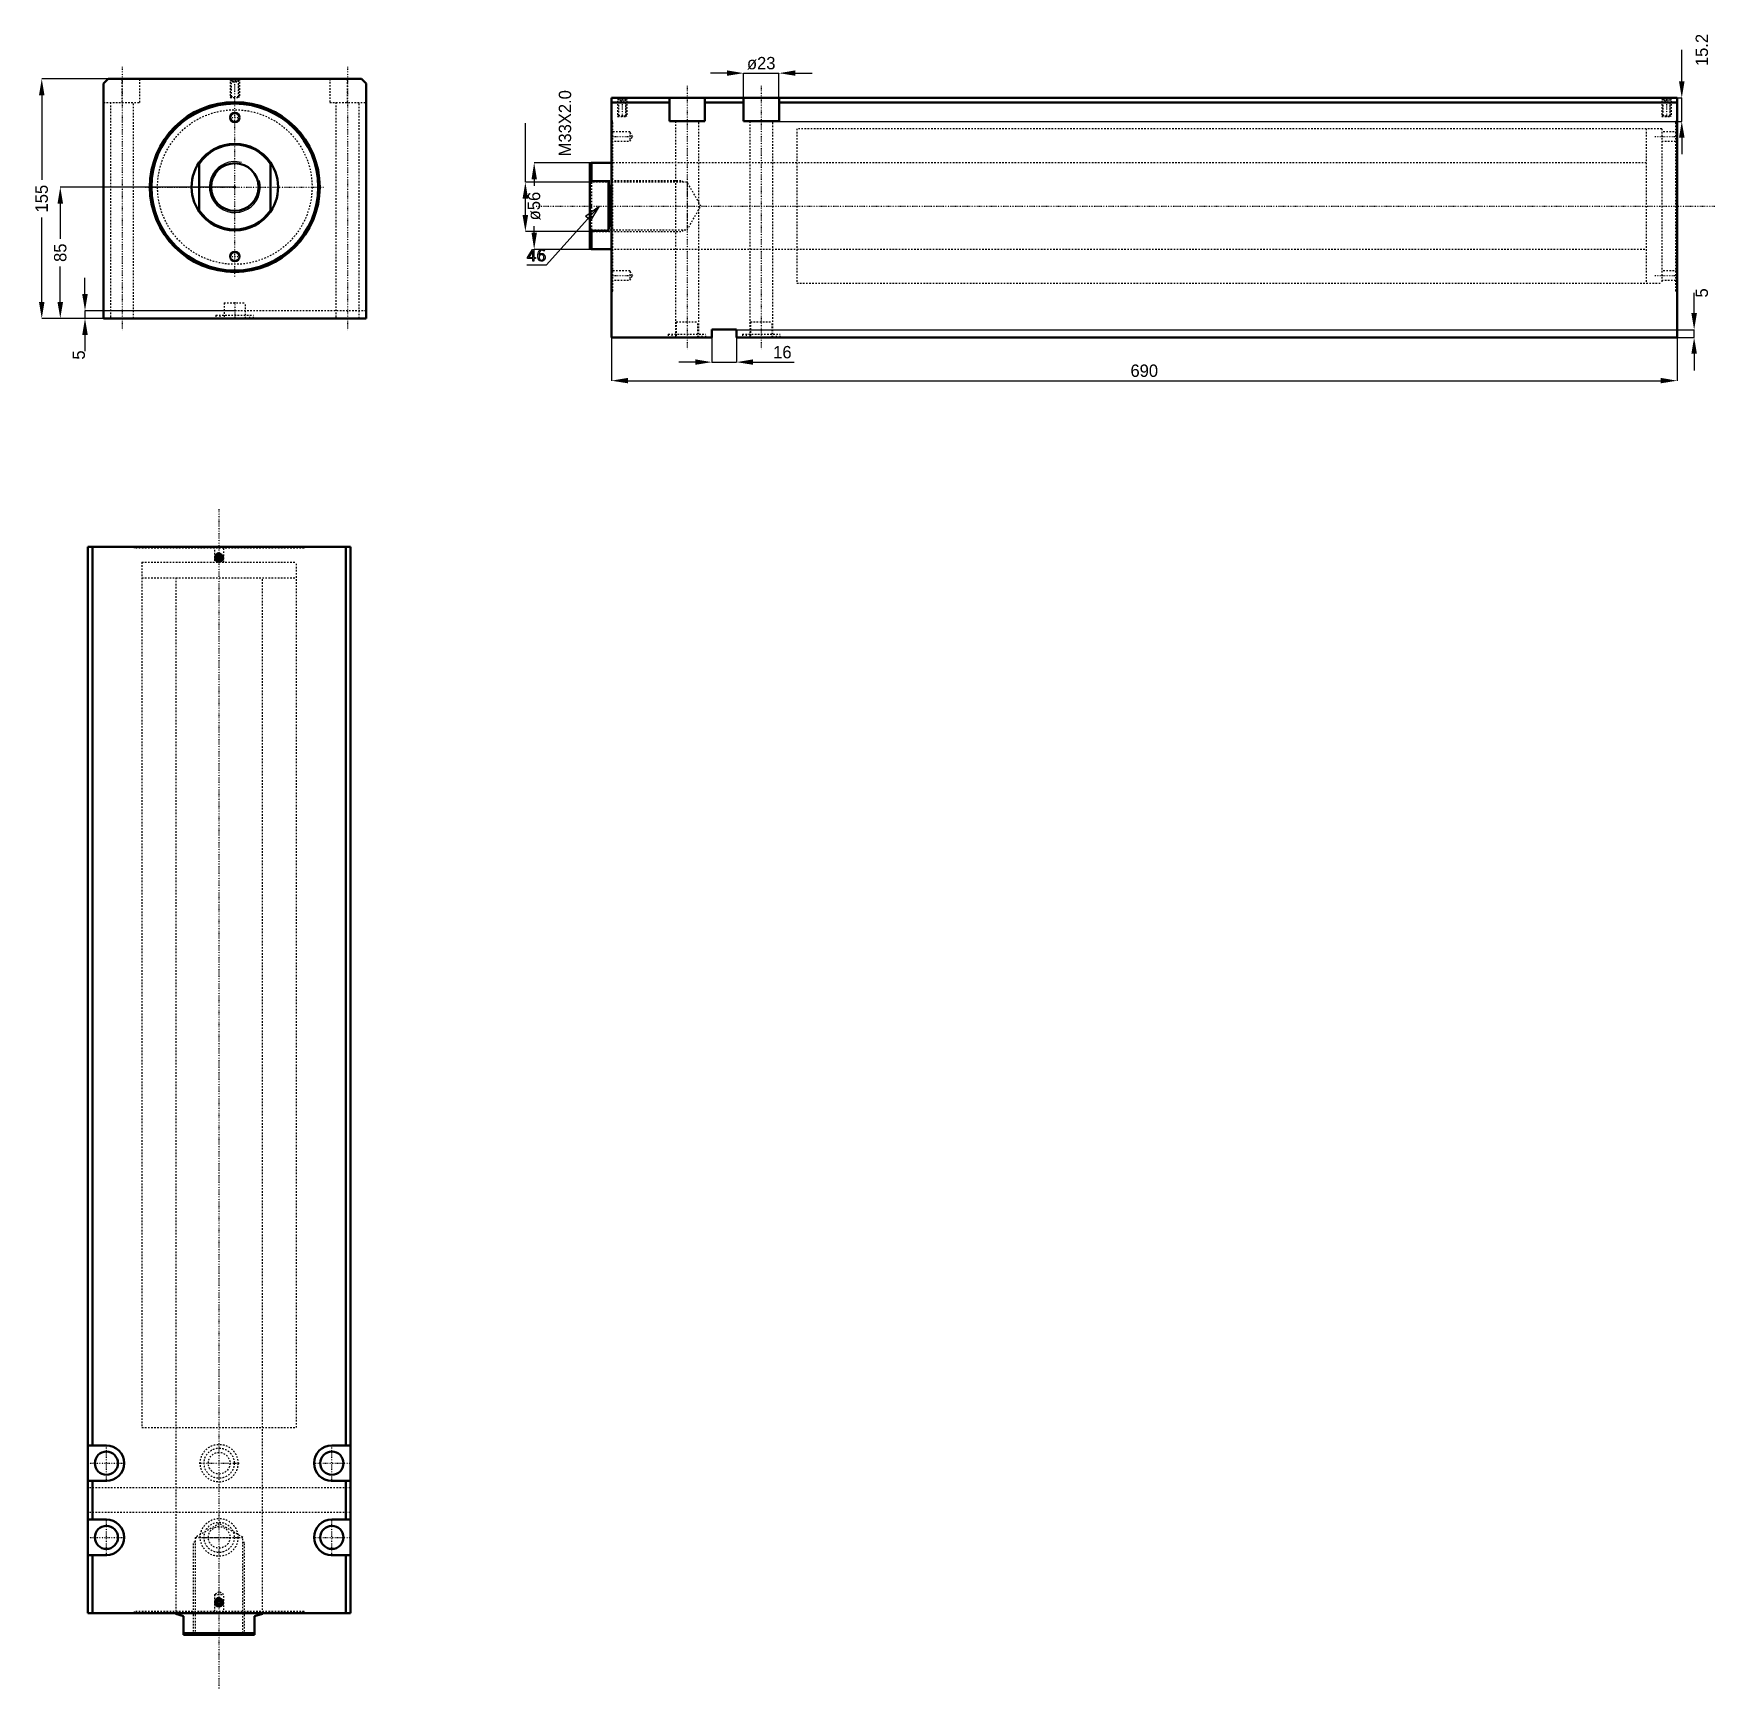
# Model space of a CAD drawing. Header units: millimetres. Extents: x -130 to 959, y -971 to 99.
import ezdxf

# ---------------------------------------------------------------- set-up
doc = ezdxf.new("R2010")
doc.units = ezdxf.units.MM
doc.linetypes.add('Center', pattern=[1.5, 0.45, -0.5, 0.05, -0.5])
doc.linetypes.add('Dashed', pattern=[2, 1, -1])
for name, color, linetype, lineweight in [('2d ConnectionPoints', 7, 'Continuous', 50), ('AM_0', 7, 'Continuous', 50), ('AM_5', 3, 'Continuous', 25), ('AM_7', 7, 'Center', 25), ('AM_9', 6, 'Dashed', 25)]:
    doc.layers.add(name, color=color, linetype=linetype, lineweight=lineweight)
doc.dimstyles.new('ISO-25', dxfattribs={"dimtxt": 2.5, "dimasz": 2.5, "dimexe": 1.25, "dimexo": 0.625, "dimtad": 1, "dimtxsty": 'Standard', "dimcen": 2.5, "dimadec": 0, "dimazin": 0, "dimtfac": 1, "dimtmove": 0, "dimatfit": 3, "dimfxl": 0, "dimarcsym": 0})

# ---------------------------------------------------------------- blocks, each defined once
blk = doc.blocks.new('1_JECX_MF_INLA_100_550_0_rod__0_in_JECX_MF_160_INLA_100_550_0__0')
at = {"layer": 'AM_0'}
for p, q in [((-23, -16), (-23, 16)), ((23, 16), (23, -16))]:
    blk.add_line(p, q, dxfattribs=at)
for points in [[(-23, 16), (-24.3, 13.9), (-25.4, 11.7), (-26.3, 9.5), (-27.1, 7.1), (-27.6, 4.8), (-27.9, 2.3), (-28, -0.1), (-27.9, -2.6), (-27.6, -5), (-27, -7.4), (-26.3, -9.7), (-25.3, -11.9), (-24.2, -14.1), (-23, -16)], [(23, -16), (24.3, -13.9), (25.4, -11.7), (26.3, -9.5), (27.1, -7.1), (27.6, -4.8), (27.9, -2.3), (28, 0.1), (27.9, 2.6), (27.6, 5), (27, 7.4), (26.3, 9.7), (25.3, 11.9), (24.2, 14.1), (23, 16)]]:
    blk.add_lwpolyline(points, dxfattribs=at)
blk.add_circle((0, 0), 15.4, dxfattribs=at)
for radius, start, end in [(28, 34.7719, 145.2281), (27.5, 33.2419, 146.7581), (27.5, 213.2419, 326.7581), (28, 214.7719, 325.2281)]:
    blk.add_arc((0, 0), radius, start, end, dxfattribs=at)
at = {"layer": 'AM_5'}
blk.add_arc((0, 0), 16.5, 75, 15, dxfattribs=at)
blk = doc.blocks.new('2_JECX_MF_EXLA_100_550_0_body__0_in_JECX_MF_160_INLA_100_550_0__0')
at = {"layer": 'AM_0'}
for p, q in [((-82, 70), (-85, 67)), ((-85, 67), (-85, -85)), ((82, 70), (-82, 70)), ((85, 67), (82, 70)), ((85, -85), (85, 67)), ((-85, -85), (85, -85))]:
    blk.add_line(p, q, dxfattribs=at)
for centre, radius in [((0, 0), 55), ((0, 0), 54), ((0, 45), 3), ((0, -45), 3)]:
    blk.add_circle(centre, radius, dxfattribs=at)
at = {"layer": 'AM_5', "linetype": 'Dashed'}
for p, q in [((-3, 70), (-3, 58)), ((3, 70), (3, 58))]:
    blk.add_line(p, q, dxfattribs=at)
at = {"layer": 'AM_7'}
for p, q in [((-73, 77.8), (-73, -92.7)), ((73, 77.8), (73, -92.7)), ((0, -57.8), (0, 70.6)), ((-3.2, 45), (3.1, 45)), ((-57.8, 0), (57.8, 0)), ((-3.2, -45), (3.1, -45)), ((0, -74.5), (0, -85.5))]:
    blk.add_line(p, q, dxfattribs=at)
at = {"layer": 'AM_9'}
for p, q in [((-73, 54.8), (-73, 70)), ((-61.5, 54.8), (-61.5, 70)), ((-3, 70), (-2.5, 69.5)), ((-2.5, 69.5), (-2.5, 58.5)), ((-2.5, 69.5), (2.5, 69.5)), ((-1.9, 70), (-2.4, 69.5)), ((-2.4, 69.5), (-2.4, 58)), ((-2.4, 69.5), (2.4, 69.5)), ((-1.4, 68), (-1.4, 70)), ((-1.4, 68), (1.4, 68)), ((-0.7, 68), (-0.7, 70)), ((0.7, 68), (0.7, 70)), ((1.4, 68), (1.4, 70)), ((2.4, 69.5), (1.9, 70)), ((2.4, 58), (2.4, 69.5)), ((2.5, 69.5), (3, 70)), ((2.5, 58.5), (2.5, 69.5)), ((61.5, 70), (61.5, 54.8)), ((73, 54.8), (73, 70)), ((-85, 54.8), (-61.5, 54.8)), ((-80.5, 54.8), (-80.5, -85)), ((-65.5, -85), (-65.5, 54.8)), ((-2.5, 58.5), (-3, 58)), ((-3, 58), (3, 58)), ((-2.5, 58.5), (2.5, 58.5)), ((3, 58), (2.5, 58.5)), ((61.5, 54.8), (85, 54.8)), ((65.5, 54.8), (65.5, -85)), ((80.5, -85), (80.5, 54.8)), ((-7, -75), (7, -75)), ((-7, -75), (-7, -85)), ((7, -85), (7, -75)), ((85, -80), (-85, -80)), ((-12.2, -82.9), (12.2, -82.9)), ((-12.2, -82.9), (-12.2, -85)), ((-9.8, -82.9), (-9.8, -85)), ((9.8, -85), (9.8, -82.9)), ((12.2, -85), (12.2, -82.9))]:
    blk.add_line(p, q, dxfattribs=at)
blk.add_circle((0, 0), 50, dxfattribs=at)
blk = doc.blocks.new('*D3')
at = {"layer": 'AM_5', "color": 0, "lineweight": -2}
for p, q in [((-82, 70), (-125, 70)), ((-125, 59.3), (-125, 4.6)), ((-125, -74.3), (-125, -19.6)), ((-85, -85), (-125, -85))]:
    blk.add_line(p, q, dxfattribs=at)
at = {"layer": 'AM_5', "color": 0}
for points in [[(-123.2, 59.3), (-126.8, 59.3), (-125, 70)], [(-126.8, -74.3), (-123.2, -74.3), (-125, -85)]]:
    blk.add_solid(points, dxfattribs=at)
at = {"layer": 'Defpoints', "color": 0}
for p in [(-82, 70), (-125, -85), (-85, -85)]:
    blk.add_point(p, dxfattribs=at)
at = {"layer": 'AM_5', "color": 0, "insert": (-125, -7.5), "char_height": 8, "attachment_point": 5, "rotation": 90}
blk.add_mtext('155', dxfattribs=at)
blk = doc.blocks.new('*D4')
at = {"layer": 'AM_5', "color": 0, "lineweight": -2}
for p, q in [((0, 0), (-113, 0)), ((-113, -10.7), (-113, -33.6)), ((-113, -74.3), (-113, -51.4)), ((-85, -85), (-113, -85))]:
    blk.add_line(p, q, dxfattribs=at)
at = {"layer": 'AM_5', "color": 0}
for points in [[(-111.2, -10.7), (-114.8, -10.7), (-113, 0)], [(-114.8, -74.3), (-111.2, -74.3), (-113, -85)]]:
    blk.add_solid(points, dxfattribs=at)
at = {"layer": 'Defpoints', "color": 0}
for p in [(0, 0), (-113, -85), (-85, -85)]:
    blk.add_point(p, dxfattribs=at)
at = {"layer": 'AM_5', "color": 0, "insert": (-113, -42.5), "char_height": 8, "attachment_point": 5, "rotation": 90}
blk.add_mtext('85', dxfattribs=at)
blk = doc.blocks.new('*D5')
at = {"layer": 'AM_5', "color": 0, "lineweight": -2}
for p, q in [((-97, -69.3), (-97, -58.7)), ((0, -80), (-97, -80)), ((-97, -80), (-97, -85)), ((-85, -85), (-97, -85)), ((-97, -95.7), (-97, -106.3))]:
    blk.add_line(p, q, dxfattribs=at)
at = {"layer": 'AM_5', "color": 0}
for points in [[(-98.8, -69.3), (-95.2, -69.3), (-97, -80)], [(-95.2, -95.7), (-98.8, -95.7), (-97, -85)]]:
    blk.add_solid(points, dxfattribs=at)
at = {"layer": 'Defpoints', "color": 0}
for p in [(-97, -85), (-85, -85), (0, -80)]:
    blk.add_point(p, dxfattribs=at)
at = {"layer": 'AM_5', "color": 0, "insert": (-101, -108.7), "char_height": 8, "attachment_point": 5, "rotation": 90}
blk.add_mtext('5', dxfattribs=at)
blk = doc.blocks.new('1_JECX_MF_INLA_100_550_0_rod__0_in_JECX_MF_160_INLA_100_550_0__4')
at = {"layer": 'AM_0'}
for p, q in [((-28, 0), (-28, -0.4)), ((28, -0.4), (28, 0)), ((-23, -2), (-28, -0.4)), ((-23, -14), (-23, -2)), ((28, -0.4), (23, -2)), ((23, -2), (23, -14)), ((-23, -13), (23, -13)), ((-23, -14), (23, -14))]:
    blk.add_line(p, q, dxfattribs=at)
at = {"layer": 'AM_5', "linetype": 'Dashed'}
for p, q in [((-16.5, -14), (-16.5, 46)), ((-15.4, 46), (-16.5, 46)), ((15.4, 46), (16.5, 46)), ((16.5, -14), (16.5, 46))]:
    blk.add_line(p, q, dxfattribs=at)
at = {"layer": 'AM_7'}
blk.add_line((0, -48.7), (0, 714.7), dxfattribs=at)
at = {"layer": 'AM_9'}
for p, q in [((-50, 680), (50, 680)), ((-50, 680), (-50, 670)), ((50, 670), (50, 680)), ((-50, 670), (50, 670)), ((-28, 670), (-28, 0)), ((28, 0), (28, 670)), ((0, 57.9), (-15.4, 49)), ((15.4, 49), (0, 57.9)), ((-15.4, 49), (15.4, 49)), ((-15.4, 49), (-15.4, -12.9)), ((15.4, -12.9), (15.4, 49)), ((-15.4, -12.9), (-16.5, -14)), ((-15.4, -12.9), (15.4, -12.9)), ((16.5, -14), (15.4, -12.9))]:
    blk.add_line(p, q, dxfattribs=at)
blk = doc.blocks.new('2_JECX_MF_EXLA_100_550_0_body__0_in_JECX_MF_160_INLA_100_550_0__4')
at = {"layer": 'AM_0'}
for p, q in [((-85, 690), (-85, 0)), ((85, 690), (-85, 690)), ((-82, 690), (-82, 108.5)), ((82, 690), (82, 108.5)), ((85, 690), (85, 0)), ((-0.7, 684.2), (-1.4, 683)), ((-1.4, 683), (-0.7, 681.8)), ((0.7, 684.2), (-0.7, 684.2)), ((-0.7, 681.8), (0.7, 681.8)), ((1.4, 683), (0.7, 684.2)), ((0.7, 681.8), (1.4, 683)), ((-73, 108.5), (-85, 108.5)), ((85, 108.5), (73, 108.5)), ((-85, 85.5), (-73, 85.5)), ((-82, 85.5), (-82, 60.5)), ((73, 85.5), (85, 85.5)), ((82, 85.5), (82, 60.5)), ((-73, 60.5), (-85, 60.5)), ((85, 60.5), (73, 60.5)), ((-85, 37.5), (-73, 37.5)), ((-82, 37.5), (-82, 0)), ((73, 37.5), (85, 37.5)), ((82, 37.5), (82, 0)), ((85, 0), (-85, 0)), ((-0.7, 8.3), (-1.4, 7)), ((-1.4, 7), (-0.7, 5.8)), ((0.7, 8.3), (-0.7, 8.3)), ((-0.7, 5.8), (0.7, 5.8)), ((1.4, 7), (0.7, 8.3)), ((0.7, 5.8), (1.4, 7))]:
    blk.add_line(p, q, dxfattribs=at)
for centre, radius in [((0, 683), 2.46), ((0, 683), 2.4), ((0, 683), 1.9), ((-73, 97), 7.5), ((73, 97), 7.5), ((-73, 49), 7.5), ((73, 49), 7.5), ((0, 7), 2.46), ((0, 7), 2.4), ((0, 7), 1.9)]:
    blk.add_circle(centre, radius, dxfattribs=at)
for centre, start, end in [((-73, 97), 270, 90), ((73, 97), 90, 270), ((-73, 49), 270, 90), ((73, 49), 90, 270)]:
    blk.add_arc(centre, 11.5, start, end, dxfattribs=at)
at = {"layer": 'AM_5'}
for centre in [(0, 683), (0, 7)]:
    blk.add_arc(centre, 3, 75, 15, dxfattribs=at)
at = {"layer": 'AM_7'}
for p, q in [((-3.2, 683), (3.1, 683)), ((-73, 84.9), (-73, 109.1)), ((73, 84.9), (73, 109.1)), ((-85.1, 97), (-60.9, 97)), ((-12.9, 97), (12.9, 97)), ((60.9, 97), (85.1, 97)), ((-73, 36.9), (-73, 61.1)), ((73, 36.9), (73, 61.1)), ((-85.1, 49), (-60.9, 49)), ((-12.9, 49), (12.9, 49)), ((60.9, 49), (85.1, 49)), ((-3.2, 7), (3.1, 7))]:
    blk.add_line(p, q, dxfattribs=at)
at = {"layer": 'AM_9'}
for p, q in [((-55, 690), (-55, 689)), ((55, 689), (-55, 689)), ((-54, 690), (-54, 689)), ((-3, 690), (-3, 680)), ((3, 680), (3, 690)), ((54, 689), (54, 690)), ((55, 689), (55, 690)), ((-50, 680), (50, 680)), ((-50, 680), (-50, 120)), ((50, 120), (50, 680)), ((-50, 120), (50, 120)), ((-28, 120), (-28, 0)), ((28, 0), (28, 120)), ((85, 81), (-85, 81)), ((85, 65), (-85, 65)), ((0, 13.7), (-3, 12)), ((-3, 12), (-3, 0)), ((-3, 12), (3, 12)), ((3, 12), (0, 13.7)), ((3, 0), (3, 12)), ((55, 1), (-55, 1)), ((-55, 1), (-55, 0)), ((-54, 1), (-54, 0)), ((54, 0), (54, 1)), ((55, 0), (55, 1))]:
    blk.add_line(p, q, dxfattribs=at)
for centre, radius in [((0, 97), 12.2), ((0, 97), 9.75), ((0, 97), 7), ((0, 49), 12.2), ((0, 49), 9.75), ((0, 49), 7)]:
    blk.add_circle(centre, radius, dxfattribs=at)
blk = doc.blocks.new('1_JECX_MF_INLA_100_550_0_rod__0_in_JECX_MF_160_INLA_100_550_0__2')
at = {"layer": 'AM_0'}
for p, q in [((-13, 28), (-14, 27.5)), ((-14, 27.5), (-14, -27.5)), ((0, 28), (-13, 28)), ((-13, 28), (-13, 16)), ((-13, 16), (-14, 15.1)), ((-2, 16), (-13, 16)), ((-2, 16), (-2, -16)), ((-14, -15.1), (-13, -16)), ((-13, -16), (-2, -16)), ((-13, -16), (-13, -28)), ((-14, -27.5), (-13, -28)), ((-13, -28), (0, -28))]:
    blk.add_line(p, q, dxfattribs=at)
blk.add_lwpolyline([(-2, -16), (-1.6, -13.9), (-1.2, -11.7), (-0.9, -9.5), (-0.7, -7.1), (-0.5, -4.8), (-0.4, -2.3), (-0.4, 0.1), (-0.4, 2.6), (-0.5, 5), (-0.7, 7.4), (-0.9, 9.7), (-1.2, 11.9), (-1.6, 14.1), (-2, 16)], dxfattribs=at)
at = {"layer": 'AM_5', "linetype": 'Dashed'}
for p, q in [((-14, 16.5), (46, 16.5)), ((46, 15.4), (46, 16.5)), ((-14, -16.5), (46, -16.5)), ((46, -15.4), (46, -16.5))]:
    blk.add_line(p, q, dxfattribs=at)
at = {"layer": 'AM_7'}
blk.add_line((-48.7, 0), (714.7, 0), dxfattribs=at)
at = {"layer": 'AM_9'}
for p, q in [((670, 50), (670, -50)), ((680, 50), (670, 50)), ((680, 50), (680, -50)), ((670, 28), (0, 28)), ((-12.9, 15.4), (-14, 16.5)), ((49, 15.4), (-12.9, 15.4)), ((-12.9, 15.4), (-12.9, -15.4)), ((57.9, 0), (49, 15.4)), ((49, 15.4), (49, -15.4)), ((49, -15.4), (57.9, 0)), ((-14, -16.5), (-12.9, -15.4)), ((-12.9, -15.4), (49, -15.4)), ((0, -28), (670, -28)), ((670, -50), (680, -50))]:
    blk.add_line(p, q, dxfattribs=at)
blk = doc.blocks.new('2_JECX_MF_EXLA_100_550_0_body__0_in_JECX_MF_160_INLA_100_550_0__2')
at = {"layer": 'AM_0'}
for p, q in [((0, -85), (0, 70)), ((690, 70), (0, 70)), ((37.5, 67), (0, 67)), ((37.5, 54.8), (37.5, 70)), ((60.5, 54.8), (60.5, 70)), ((85.5, 67), (60.5, 67)), ((85.5, 54.8), (85.5, 70)), ((108.5, 54.8), (108.5, 70)), ((690, 67), (108.5, 67)), ((690, -85), (690, 70)), ((37.5, 54.8), (60.5, 54.8)), ((85.5, 54.8), (108.5, 54.8)), ((65, -85), (0, -85)), ((81, -80), (65, -80)), ((65, -80), (65, -85)), ((81, -85), (81, -80)), ((690, -85), (81, -85))]:
    blk.add_line(p, q, dxfattribs=at)
at = {"layer": 'AM_5', "linetype": 'Dashed'}
for p, q in [((4, 70), (4, 58)), ((10, 70), (10, 58)), ((680, 70), (680, 58)), ((686, 70), (686, 58))]:
    blk.add_line(p, q, dxfattribs=at)
at = {"layer": 'AM_7'}
for p, q in [((49, 77.8), (49, -92.7)), ((97, 77.8), (97, -92.7)), ((7, 70.6), (7, 57.4)), ((683, 70.6), (683, 57.4)), ((-0.7, 45), (14.4, 45)), ((675.6, 45), (690.7, 45)), ((-0.7, -45), (14.4, -45)), ((675.6, -45), (690.7, -45))]:
    blk.add_line(p, q, dxfattribs=at)
at = {"layer": 'AM_9'}
for p, q in [((4, 70), (4.5, 69.5)), ((4.5, 69.5), (4.5, 58.5)), ((4.5, 69.5), (9.5, 69.5)), ((5.1, 70), (4.6, 69.5)), ((4.6, 69.5), (4.6, 58)), ((4.6, 69.5), (9.4, 69.5)), ((5.8, 68), (5.8, 70)), ((5.8, 68), (8.2, 68)), ((7, 68), (7, 70)), ((8.2, 68), (8.2, 70)), ((9.4, 69.5), (8.9, 70)), ((9.4, 58), (9.4, 69.5)), ((9.5, 69.5), (10, 70)), ((9.5, 58.5), (9.5, 69.5)), ((680, 70), (680.5, 69.5)), ((680.5, 69.5), (680.5, 58.5)), ((680.5, 69.5), (685.5, 69.5)), ((681.1, 70), (680.6, 69.5)), ((680.6, 69.5), (680.6, 58)), ((680.6, 69.5), (685.4, 69.5)), ((681.8, 68), (681.8, 70)), ((681.8, 68), (684.2, 68)), ((683, 68), (683, 70)), ((684.2, 68), (684.2, 70)), ((685.4, 69.5), (684.9, 70)), ((685.4, 58), (685.4, 69.5)), ((685.5, 69.5), (686, 70)), ((685.5, 58.5), (685.5, 69.5)), ((1, 55), (0, 55)), ((1, -55), (1, 55)), ((4.5, 58.5), (4, 58)), ((4, 58), (10, 58)), ((4.5, 58.5), (9.5, 58.5)), ((10, 58), (9.5, 58.5)), ((41.5, 54.8), (41.5, -85)), ((56.5, -85), (56.5, 54.8)), ((89.5, 54.8), (89.5, -85)), ((104.5, -85), (104.5, 54.8)), ((680.5, 58.5), (680, 58)), ((680, 58), (686, 58)), ((680.5, 58.5), (685.5, 58.5)), ((686, 58), (685.5, 58.5)), ((689, -55), (689, 55)), ((690, 55), (689, 55)), ((1, 54), (0, 54)), ((12, 48), (0, 48)), ((13.7, 45), (12, 48)), ((12, 48), (12, 42)), ((12, 42), (13.7, 45)), ((680, 50), (120, 50)), ((120, 50), (120, -50)), ((680, 50), (680, -50)), ((690, 48), (680, 48)), ((690, 54), (689, 54)), ((0, 42), (12, 42)), ((680, 42), (690, 42)), ((120, 28), (0, 28)), ((0, -28), (120, -28)), ((12, -42), (0, -42)), ((13.7, -45), (12, -42)), ((12, -42), (12, -48)), ((690, -42), (680, -42)), ((0, -48), (12, -48)), ((0, -54), (1, -54)), ((12, -48), (13.7, -45)), ((120, -50), (680, -50)), ((680, -48), (690, -48)), ((689, -54), (690, -54)), ((0, -55), (1, -55)), ((689, -55), (690, -55)), ((42, -75), (56, -75)), ((42, -75), (42, -85)), ((56, -85), (56, -75)), ((90, -75), (104, -75)), ((90, -75), (90, -85)), ((104, -85), (104, -75)), ((36.8, -82.9), (61.2, -82.9)), ((36.8, -82.9), (36.8, -85)), ((39.2, -82.9), (39.2, -85)), ((58.8, -85), (58.8, -82.9)), ((61.2, -85), (61.2, -82.9)), ((84.8, -82.9), (109.2, -82.9)), ((84.8, -82.9), (84.8, -85)), ((87.3, -82.9), (87.3, -85)), ((106.8, -85), (106.8, -82.9)), ((109.2, -85), (109.2, -82.9))]:
    blk.add_line(p, q, dxfattribs=at)
blk = doc.blocks.new('*D19')
at = {"layer": 'AM_5', "color": 0, "lineweight": -2}
for p, q in [((318.7, 73.7), (308, 73.7)), ((329.3, 57.7), (329.3, 73.7)), ((329.3, 73.7), (352.3, 73.7)), ((352.3, 57.7), (352.3, 73.7)), ((363, 73.7), (373.7, 73.7))]:
    blk.add_line(p, q, dxfattribs=at)
at = {"layer": 'AM_5', "color": 0}
for points in [[(318.7, 75.5), (318.7, 72), (329.3, 73.7)], [(363, 75.5), (363, 72), (352.3, 73.7)]]:
    blk.add_solid(points, dxfattribs=at)
at = {"layer": 'Defpoints', "color": 0}
for p in [(352.3, 73.7), (329.3, 57.7), (352.3, 57.7)]:
    blk.add_point(p, dxfattribs=at)
at = {"layer": 'AM_5', "color": 0, "insert": (340.8, 80.1), "char_height": 8, "attachment_point": 5}
blk.add_mtext('ø23', dxfattribs=at)
blk = doc.blocks.new('*D20')
at = {"layer": 'AM_5', "color": 0, "lineweight": -2}
for p, q in [((936.8, 68.4), (936.8, 88.7)), ((352.3, 57.7), (936.8, 57.7)), ((936.8, 42.5), (936.8, 57.7)), ((352.3, 42.5), (936.8, 42.5)), ((936.8, 31.9), (936.8, 21.2))]:
    blk.add_line(p, q, dxfattribs=at)
at = {"layer": 'AM_5', "color": 0}
for points in [[(935, 68.4), (938.6, 68.4), (936.8, 57.7)], [(935, 31.9), (938.6, 31.9), (936.8, 42.5)]]:
    blk.add_solid(points, dxfattribs=at)
at = {"layer": 'Defpoints', "color": 0}
for p in [(352.3, 57.7), (936.8, 57.7), (352.3, 42.5)]:
    blk.add_point(p, dxfattribs=at)
at = {"layer": 'AM_5', "color": 0, "insert": (949.8, 88.7), "char_height": 8, "attachment_point": 5, "rotation": 90}
blk.add_mtext('15.2', dxfattribs=at)
blk = doc.blocks.new('*D21')
at = {"layer": 'AM_5', "color": 0, "lineweight": -2}
for p, q in [((243.8, -97.3), (243.8, -125.3)), ((933.8, -97.3), (933.8, -125.3)), ((254.5, -125.3), (923.2, -125.3))]:
    blk.add_line(p, q, dxfattribs=at)
at = {"layer": 'AM_5', "color": 0}
for points in [[(254.5, -123.5), (254.5, -127), (243.8, -125.3)], [(923.2, -123.5), (923.2, -127), (933.8, -125.3)]]:
    blk.add_solid(points, dxfattribs=at)
at = {"layer": 'Defpoints', "color": 0}
for p in [(243.8, -97.3), (933.8, -97.3), (933.8, -125.3)]:
    blk.add_point(p, dxfattribs=at)
at = {"layer": 'AM_5', "color": 0, "insert": (588.8, -118.9), "char_height": 8, "attachment_point": 5}
blk.add_mtext('690', dxfattribs=at)
blk = doc.blocks.new('*D22')
at = {"layer": 'AM_5', "color": 0, "lineweight": -2}
for p, q in [((230.8, 15.7), (193.8, 15.7)), ((193.8, 5.1), (193.8, 0.8)), ((193.8, -29.6), (193.8, -25.3)), ((230.8, -40.3), (193.8, -40.3))]:
    blk.add_line(p, q, dxfattribs=at)
at = {"layer": 'AM_5', "color": 0}
for points in [[(192.1, 5.1), (195.6, 5.1), (193.8, 15.7)], [(192.1, -29.6), (195.6, -29.6), (193.8, -40.3)]]:
    blk.add_solid(points, dxfattribs=at)
at = {"layer": 'Defpoints', "color": 0}
for p in [(193.8, 15.7), (230.8, 15.7), (230.8, -40.3)]:
    blk.add_point(p, dxfattribs=at)
at = {"layer": 'AM_5', "color": 0, "insert": (193.8, -12.3), "char_height": 8, "attachment_point": 5, "rotation": 90}
blk.add_mtext('ø56', dxfattribs=at)
blk = doc.blocks.new('*D23')
at = {"layer": 'AM_5', "color": 0, "lineweight": -2}
for p, q in [((308.8, -92.3), (308.8, -113.3)), ((324.8, -97.3), (324.8, -113.3)), ((298.2, -113.3), (287.5, -113.3)), ((308.8, -113.3), (324.8, -113.3)), ((335.5, -113.3), (362.2, -113.3))]:
    blk.add_line(p, q, dxfattribs=at)
at = {"layer": 'AM_5', "color": 0}
for points in [[(298.2, -111.5), (298.2, -115), (308.8, -113.3)], [(335.5, -111.5), (335.5, -115), (324.8, -113.3)]]:
    blk.add_solid(points, dxfattribs=at)
at = {"layer": 'Defpoints', "color": 0}
for p in [(308.8, -92.3), (324.8, -97.3), (324.8, -113.3)]:
    blk.add_point(p, dxfattribs=at)
at = {"layer": 'AM_5', "color": 0, "insert": (354.5, -106.9), "char_height": 8, "attachment_point": 5}
blk.add_mtext('16', dxfattribs=at)
blk = doc.blocks.new('*D24')
at = {"layer": 'AM_5', "color": 0, "lineweight": -2}
for p, q in [((944.8, -81.6), (944.8, -68.5)), ((308.8, -92.3), (944.8, -92.3)), ((324.8, -97.3), (944.8, -97.3)), ((944.8, -97.3), (944.8, -92.3)), ((944.8, -107.9), (944.8, -118.6))]:
    blk.add_line(p, q, dxfattribs=at)
at = {"layer": 'AM_5', "color": 0}
for points in [[(943, -81.6), (946.6, -81.6), (944.8, -92.3)], [(943, -107.9), (946.6, -107.9), (944.8, -97.3)]]:
    blk.add_solid(points, dxfattribs=at)
at = {"layer": 'Defpoints', "color": 0}
for p in [(308.8, -92.3), (324.8, -97.3), (944.8, -97.3)]:
    blk.add_point(p, dxfattribs=at)
at = {"layer": 'AM_5', "color": 0, "insert": (949.8, -68.5), "char_height": 8, "attachment_point": 5, "rotation": 90}
blk.add_mtext('5', dxfattribs=at)
blk = doc.blocks.new('*D25')
at = {"layer": 'AM_5', "color": 0, "lineweight": -2}
for p, q in [((188.1, 3.1), (188.1, 41.3)), ((230.9, 3.1), (188.1, 3.1)), ((188.1, -18.1), (188.1, -7.5)), ((229.8, -28.8), (188.1, -28.8))]:
    blk.add_line(p, q, dxfattribs=at)
at = {"layer": 'AM_5', "color": 0}
for points in [[(186.3, -7.5), (189.9, -7.5), (188.1, 3.1)], [(186.3, -18.1), (189.9, -18.1), (188.1, -28.8)]]:
    blk.add_solid(points, dxfattribs=at)
at = {"layer": 'Defpoints', "color": 0}
for p in [(230.9, 3.1), (188.1, -28.8), (229.8, -28.8)]:
    blk.add_point(p, dxfattribs=at)
at = {"layer": 'AM_5', "color": 0, "insert": (213.8, 41.3), "char_height": 8, "attachment_point": 5, "rotation": 90}
blk.add_mtext('M33X2.0', dxfattribs=at)

msp = doc.modelspace()

# ---------------------------------------------------------------- linework, layer by layer
at = {"layer": '2d ConnectionPoints'}
for p in [(0, 0), (243.843, -12.271), (-10.171, -922.772)]:
    msp.add_point(p, dxfattribs=at)
at = {"layer": 'AM_5'}
for p, q in [((201.843, -50.271), (235.843, -12.271)), ((189.043, -50.271), (201.843, -50.271))]:
    msp.add_line(p, q, dxfattribs=at)
for points in [[(235.843, -12.271), (230.32, -21.642), (227.14, -18.797), (235.843, -12.271)], [(192.922, -46.207), (189.552, -46.207), (189.552, -45.531), (192.62, -40.331), (193.65, -40.331), (193.65, -45.505), (194.773, -45.505), (194.773, -46.207), (193.65, -46.207), (193.65, -47.871), (192.922, -47.871), (192.922, -46.207)], [(192.932, -45.505), (192.932, -41.204), (190.447, -45.505), (192.932, -45.505)], [(198.589, -47.933), (198.589, -47.933), (198.236, -47.917), (197.768, -47.831), (197.768, -47.831), (197.371, -47.672), (197.146, -47.525), (197.146, -47.525), (196.949, -47.35), (196.703, -47.042), (196.703, -47.042), (196.514, -46.682), (196.42, -46.412), (196.42, -46.412), (196.347, -46.118), (196.268, -45.634), (196.268, -45.634), (196.226, -45.097), (196.218, -44.709), (196.218, -44.709), (196.243, -43.913), (196.374, -42.853), (196.374, -42.853), (196.619, -41.953), (196.844, -41.443), (196.844, -41.443), (197.124, -41.017), (197.651, -40.554), (197.651, -40.554), (198.308, -40.305), (198.818, -40.258), (198.818, -40.258), (199.063, -40.265), (199.399, -40.303), (199.399, -40.303), (199.696, -40.374), (199.873, -40.44), (199.873, -40.44), (200.037, -40.517), (200.267, -40.652), (200.267, -40.652), (200.477, -40.807), (200.606, -40.923), (200.034, -41.391), (200.034, -41.391), (199.96, -41.306), (199.828, -41.19), (199.828, -41.19), (199.672, -41.092), (199.553, -41.035), (199.553, -41.035), (199.425, -40.987), (199.215, -40.936), (199.215, -40.936), (198.983, -40.908), (198.818, -40.903), (198.818, -40.903), (198.555, -40.923), (198.206, -41.03), (198.206, -41.03), (197.911, -41.229), (197.744, -41.412), (197.744, -41.412), (197.598, -41.623), (197.417, -41.964), (197.417, -41.964), (197.279, -42.336), (197.211, -42.6), (197.211, -42.6), (197.156, -42.877), (197.087, -43.313), (197.087, -43.313), (197.034, -43.774), (197.008, -44.095), (197.008, -44.095), (197.124, -43.872), (197.321, -43.579), (197.321, -43.579), (197.544, -43.337), (197.707, -43.204), (197.707, -43.204), (197.882, -43.094), (198.166, -42.975), (198.166, -42.975), (198.474, -42.912), (198.693, -42.899), (198.693, -42.899), (198.951, -42.914), (199.314, -42.99), (199.314, -42.99), (199.65, -43.131), (199.858, -43.261), (199.858, -43.261), (200.05, -43.415), (200.304, -43.681), (200.304, -43.681), (200.516, -43.99), (200.635, -44.22), (200.635, -44.22), (200.733, -44.463), (200.84, -44.839), (200.84, -44.839), (200.897, -45.23), (200.908, -45.499), (200.908, -45.499), (200.896, -45.78), (200.833, -46.176), (200.833, -46.176), (200.717, -46.543), (200.609, -46.771), (200.609, -46.771), (200.48, -46.982), (200.252, -47.262), (200.252, -47.262), (199.982, -47.497), (199.78, -47.629), (199.78, -47.629), (199.562, -47.738), (199.217, -47.857), (199.217, -47.857), (198.848, -47.921), (198.589, -47.933)], [(198.599, -47.278), (198.599, -47.278), (198.787, -47.269), (199.046, -47.221), (199.046, -47.221), (199.278, -47.131), (199.418, -47.049), (199.418, -47.049), (199.546, -46.95), (199.713, -46.775), (199.713, -46.775), (199.85, -46.568), (199.925, -46.412), (199.925, -46.412), (199.987, -46.244), (200.054, -45.972), (200.054, -45.972), (200.09, -45.677), (200.097, -45.468), (200.097, -45.468), (200.09, -45.272), (200.056, -44.994), (200.056, -44.994), (199.994, -44.733), (199.936, -44.569), (199.936, -44.569), (199.865, -44.415), (199.734, -44.21), (199.734, -44.21), (199.574, -44.034), (199.452, -43.934), (199.452, -43.934), (199.317, -43.85), (199.093, -43.759), (199.093, -43.759), (198.843, -43.71), (198.662, -43.7), (198.662, -43.7), (198.473, -43.71), (198.21, -43.763), (198.21, -43.763), (197.969, -43.86), (197.822, -43.95), (197.822, -43.95), (197.686, -44.057), (197.506, -44.244), (197.506, -44.244), (197.357, -44.464), (197.273, -44.628), (197.273, -44.628), (197.204, -44.804), (197.129, -45.084), (197.129, -45.084), (197.088, -45.383), (197.081, -45.593), (197.081, -45.593), (197.088, -45.784), (197.125, -46.055), (197.125, -46.055), (197.194, -46.307), (197.258, -46.464), (197.258, -46.464), (197.335, -46.61), (197.475, -46.805), (197.475, -46.805), (197.645, -46.969), (197.775, -47.062), (197.775, -47.062), (197.917, -47.14), (198.151, -47.224), (198.151, -47.224), (198.411, -47.269), (198.599, -47.278)]]:
    msp.add_lwpolyline(points, dxfattribs=at)

# ---------------------------------------------------------------- block references
for name, p in [('2_JECX_MF_EXLA_100_550_0_body__0_in_JECX_MF_160_INLA_100_550_0__0', (0, 0)), ('2_JECX_MF_EXLA_100_550_0_body__0_in_JECX_MF_160_INLA_100_550_0__2', (243.843, -12.271)), ('1_JECX_MF_INLA_100_550_0_rod__0_in_JECX_MF_160_INLA_100_550_0__2', (243.843, -12.271)), ('1_JECX_MF_INLA_100_550_0_rod__0_in_JECX_MF_160_INLA_100_550_0__0', (0, 0)), ('1_JECX_MF_INLA_100_550_0_rod__0_in_JECX_MF_160_INLA_100_550_0__4', (-10.171, -922.772)), ('2_JECX_MF_EXLA_100_550_0_body__0_in_JECX_MF_160_INLA_100_550_0__4', (-10.171, -922.772))]:
    msp.add_blockref(name, p)

# ---------------------------------------------------------------- dimensions: what is measured, and where the dimension line sits
for base, p1, p2, text, picture, middle in [((936.776, 57.729), (352.343, 42.529), (352.343, 57.729), '15.2', '*D20', (949.843, 88.663)), ((-125, -85), (-82, 70), (-85, -85), '155', '*D3', (-125, -7.5)), ((188.109, -28.771), (230.925, 3.147), (229.843, -28.771), 'M33X2.0', '*D25', (213.843, 41.28)), ((193.843, 15.729), (230.843, -40.271), (230.843, 15.729), 'ø56', '*D22', (193.843, -12.271)), ((-113, -85), (0, 0), (-85, -85), '85', '*D4', (-113, -42.5)), ((-97, -85), (0, -80), (-85, -85), '5', '*D5', (-101, -108.733)), ((944.776, -97.271), (308.843, -92.271), (324.843, -97.271), '5', '*D24', (949.843, -68.537))]:
    dim = msp.add_linear_dim(base=base, p1=p1, p2=p2, angle=90, text=text, dimstyle='ISO-25', override={"dimtxt": 8, "dimasz": 10.666667, "dimexe": 0, "dimexo": 0, "dimgap": 2.4}, dxfattribs=at)
    dim.commit()
    dim.dimension.update_dxf_attribs({"geometry": picture, "text_midpoint": middle, "dimtype": 160, "text_rotation": 90})
for base, p1, p2, text, picture, middle in [((352.343, 73.729), (329.343, 57.729), (352.343, 57.729), 'ø23', '*D19', (340.843, 73.729)), ((933.843, -125.271), (243.843, -97.271), (933.843, -97.271), '690', '*D21', (588.843, -125.271)), ((324.843, -113.271), (308.843, -92.271), (324.843, -97.271), '16', '*D23', (354.481, -113.271))]:
    dim = msp.add_linear_dim(base=base, p1=p1, p2=p2, text=text, dimstyle='ISO-25', override={"dimtxt": 8, "dimasz": 10.666667, "dimexe": 0, "dimexo": 0, "dimgap": 2.4}, dxfattribs=at)
    dim.commit()
    dim.dimension.update_dxf_attribs({"geometry": picture, "text_midpoint": middle, "dimtype": 160})

doc.saveas('drawing.dxf')
